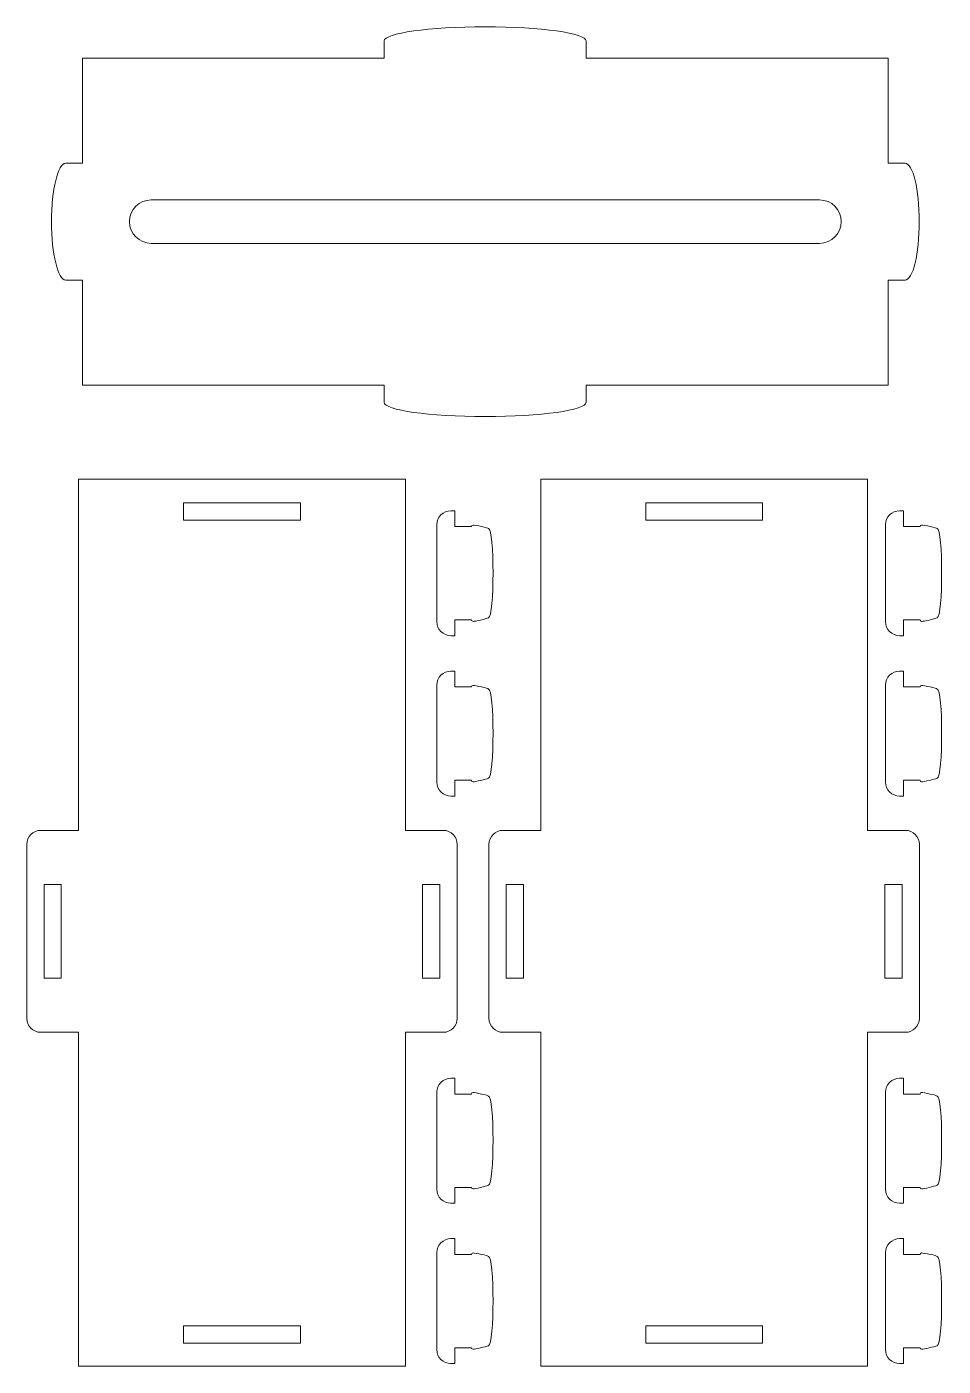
# Model space of a CAD drawing. Header units: millimetres. Extents: x -79 to 758, y -593 to -267.
# Drawn here: x -79 to 117.3, y -593.4 to -306.5 of the extents above; entities that cross this region are included whole.
import ezdxf

# ---------------------------------------------------------------- set-up
doc = ezdxf.new("R2010")
doc.units = ezdxf.units.MM
doc.header["$MEASUREMENT"] = 0
doc.layers.add('layer 1', color=7, linetype='Continuous')

msp = doc.modelspace()

# ---------------------------------------------------------------- linework, layer by layer
at = {"layer": 'layer 1', "color": 250, "lineweight": 20}
for points, knots in [([(-67.0775, -313.2884), (-67.0775, -313.2884), (-67.0775, -335.7884), (-67.0775, -335.7884), (-67.0775, -335.7884), (-67.0775, -335.7884), (-70.6775, -335.7884), (-70.6775, -335.7884), (-70.6775, -335.7884), (-72.3567, -335.7884), (-73.7177, -341.3848), (-73.7177, -348.2884), (-73.7177, -348.2884), (-73.7177, -355.192), (-72.3567, -360.7884), (-70.6775, -360.7884), (-70.6775, -360.7884), (-70.6775, -360.7884), (-67.0775, -360.7884), (-67.0775, -360.7884), (-67.0775, -360.7884), (-67.0775, -360.7884), (-67.0775, -383.2884), (-67.0775, -383.2884), (-67.0775, -383.2884), (-67.0775, -383.2884), (-2.4723, -383.2884), (-2.4723, -383.2884), (-2.4723, -383.2884), (-2.4723, -383.2884), (-2.4723, -386.9884), (-2.4723, -386.9884), (-2.4723, -386.9884), (-2.4723, -388.6676), (7.2118, -390.0286), (19.1579, -390.0286), (19.1579, -390.0286), (31.104, -390.0286), (40.7881, -388.6676), (40.7881, -386.9884), (40.7881, -386.9884), (40.7881, -386.9884), (40.7881, -383.2884), (40.7881, -383.2884), (40.7881, -383.2884), (40.7881, -383.2884), (105.5226, -383.2884), (105.5226, -383.2884), (105.5226, -383.2884), (105.5226, -383.2884), (105.5226, -360.7884), (105.5226, -360.7884), (105.5226, -360.7884), (105.5226, -360.7884), (109.1226, -360.7884), (109.1226, -360.7884), (109.1226, -360.7884), (110.8018, -360.7884), (112.1628, -355.192), (112.1628, -348.2884), (112.1628, -348.2884), (112.1628, -341.3848), (110.8018, -335.7884), (109.1226, -335.7884), (109.1226, -335.7884), (109.1226, -335.7884), (105.5226, -335.7884), (105.5226, -335.7884), (105.5226, -335.7884), (105.5226, -335.7884), (105.5226, -313.2884), (105.5226, -313.2884), (105.5226, -313.2884), (105.5226, -313.2884), (40.7881, -313.2884), (40.7881, -313.2884), (40.7881, -313.2884), (40.7881, -313.2884), (40.7881, -309.5884), (40.7881, -309.5884), (40.7881, -309.5884), (40.7881, -307.9092), (31.104, -306.5482), (19.1579, -306.5482), (19.1579, -306.5482), (7.2118, -306.5482), (-2.4723, -307.9092), (-2.4723, -309.5884), (-2.4723, -309.5884), (-2.4723, -309.5884), (-2.4723, -313.2884), (-2.4723, -313.2884), (-2.4723, -313.2884), (-2.4723, -313.2884), (-67.0775, -313.2884), (-67.0775, -313.2884)], [0, 0, 0, 0, 0.04, 0.04, 0.04, 0.04, 0.08, 0.08, 0.08, 0.08, 0.12, 0.12, 0.12, 0.12, 0.16, 0.16, 0.16, 0.16, 0.2, 0.2, 0.2, 0.2, 0.24, 0.24, 0.24, 0.24, 0.28, 0.28, 0.28, 0.28, 0.32, 0.32, 0.32, 0.32, 0.36, 0.36, 0.36, 0.36, 0.4, 0.4, 0.4, 0.4, 0.44, 0.44, 0.44, 0.44, 0.48, 0.48, 0.48, 0.48, 0.52, 0.52, 0.52, 0.52, 0.56, 0.56, 0.56, 0.56, 0.6, 0.6, 0.6, 0.6, 0.64, 0.64, 0.64, 0.64, 0.68, 0.68, 0.68, 0.68, 0.72, 0.72, 0.72, 0.72, 0.76, 0.76, 0.76, 0.76, 0.8, 0.8, 0.8, 0.8, 0.84, 0.84, 0.84, 0.84, 0.88, 0.88, 0.88, 0.88, 0.92, 0.92, 0.92, 0.92, 1, 1, 1, 1]), ([(-67.9221, -593.4482), (-67.9221, -593.4482), (2.0779, -593.4482), (2.0779, -593.4482), (2.0779, -593.4482), (2.0779, -593.4482), (2.0779, -521.9284), (2.0779, -521.9284), (2.0779, -521.9284), (4.7779, -521.9284), (7.4779, -521.9284), (10.1779, -521.9284), (10.1779, -521.9284), (11.8279, -521.9284), (13.1779, -520.5784), (13.1779, -518.9284), (13.1779, -518.9284), (13.1779, -518.9284), (13.1779, -481.6679), (13.1779, -481.6679), (13.1779, -481.6679), (13.1779, -480.0179), (11.8279, -478.668), (10.1779, -478.668), (10.1779, -478.668), (7.4779, -478.668), (4.7779, -478.668), (2.0779, -478.668), (2.0779, -478.668), (2.0779, -478.668), (2.0779, -403.4482), (2.0779, -403.4482), (2.0779, -403.4482), (-16.8196, -403.4482), (-49.2345, -403.4482), (-67.9221, -403.4482), (-67.9221, -403.4482), (-67.9221, -403.4482), (-67.9221, -478.668), (-67.9221, -478.668), (-67.9221, -478.668), (-70.6221, -478.668), (-73.3221, -478.668), (-76.0221, -478.668), (-76.0221, -478.668), (-77.6721, -478.668), (-79.0221, -480.0179), (-79.0221, -481.6679), (-79.0221, -481.6679), (-79.0221, -481.6679), (-79.0221, -518.9284), (-79.0221, -518.9284), (-79.0221, -518.9284), (-79.0221, -520.5784), (-77.6721, -521.9284), (-76.0221, -521.9284), (-76.0221, -521.9284), (-73.3221, -521.9284), (-70.6221, -521.9284), (-67.9221, -521.9284), (-67.9221, -521.9284), (-67.9221, -521.9284), (-67.9221, -593.4482), (-67.9221, -593.4482)], [0, 0, 0, 0, 0.05882353, 0.05882353, 0.05882353, 0.05882353, 0.11764706, 0.11764706, 0.11764706, 0.11764706, 0.17647059, 0.17647059, 0.17647059, 0.17647059, 0.23529412, 0.23529412, 0.23529412, 0.23529412, 0.29411765, 0.29411765, 0.29411765, 0.29411765, 0.35294118, 0.35294118, 0.35294118, 0.35294118, 0.41176471, 0.41176471, 0.41176471, 0.41176471, 0.47058824, 0.47058824, 0.47058824, 0.47058824, 0.52941176, 0.52941176, 0.52941176, 0.52941176, 0.58823529, 0.58823529, 0.58823529, 0.58823529, 0.64705882, 0.64705882, 0.64705882, 0.64705882, 0.70588235, 0.70588235, 0.70588235, 0.70588235, 0.76470588, 0.76470588, 0.76470588, 0.76470588, 0.82352941, 0.82352941, 0.82352941, 0.82352941, 0.88235294, 0.88235294, 0.88235294, 0.88235294, 1, 1, 1, 1]), ([(31.0824, -593.4482), (31.0824, -593.4482), (101.0824, -593.4482), (101.0824, -593.4482), (101.0824, -593.4482), (101.0824, -593.4482), (101.0824, -521.9284), (101.0824, -521.9284), (101.0824, -521.9284), (103.7824, -521.9284), (106.4824, -521.9284), (109.1824, -521.9284), (109.1824, -521.9284), (110.8324, -521.9284), (112.1824, -520.5784), (112.1824, -518.9284), (112.1824, -518.9284), (112.1824, -518.9284), (112.1824, -481.6679), (112.1824, -481.6679), (112.1824, -481.6679), (112.1824, -480.0179), (110.8324, -478.668), (109.1824, -478.668), (109.1824, -478.668), (106.4824, -478.668), (103.7824, -478.668), (101.0824, -478.668), (101.0824, -478.668), (101.0824, -478.668), (101.0824, -403.4482), (101.0824, -403.4482), (101.0824, -403.4482), (82.1849, -403.4482), (49.77, -403.4482), (31.0824, -403.4482), (31.0824, -403.4482), (31.0824, -403.4482), (31.0824, -478.668), (31.0824, -478.668), (31.0824, -478.668), (28.3824, -478.668), (25.6824, -478.668), (22.9824, -478.668), (22.9824, -478.668), (21.3324, -478.668), (19.9824, -480.0179), (19.9824, -481.6679), (19.9824, -481.6679), (19.9824, -481.6679), (19.9824, -518.9284), (19.9824, -518.9284), (19.9824, -518.9284), (19.9824, -520.5784), (21.3324, -521.9284), (22.9824, -521.9284), (22.9824, -521.9284), (25.6824, -521.9284), (28.3824, -521.9284), (31.0824, -521.9284), (31.0824, -521.9284), (31.0824, -521.9284), (31.0824, -593.4482), (31.0824, -593.4482)], [0, 0, 0, 0, 0.05882353, 0.05882353, 0.05882353, 0.05882353, 0.11764706, 0.11764706, 0.11764706, 0.11764706, 0.17647059, 0.17647059, 0.17647059, 0.17647059, 0.23529412, 0.23529412, 0.23529412, 0.23529412, 0.29411765, 0.29411765, 0.29411765, 0.29411765, 0.35294118, 0.35294118, 0.35294118, 0.35294118, 0.41176471, 0.41176471, 0.41176471, 0.41176471, 0.47058824, 0.47058824, 0.47058824, 0.47058824, 0.52941176, 0.52941176, 0.52941176, 0.52941176, 0.58823529, 0.58823529, 0.58823529, 0.58823529, 0.64705882, 0.64705882, 0.64705882, 0.64705882, 0.70588235, 0.70588235, 0.70588235, 0.70588235, 0.76470588, 0.76470588, 0.76470588, 0.76470588, 0.82352941, 0.82352941, 0.82352941, 0.82352941, 0.88235294, 0.88235294, 0.88235294, 0.88235294, 1, 1, 1, 1]), ([(-20.4221, -408.4982), (-20.4221, -408.4982), (-45.4221, -408.4982), (-45.4221, -408.4982), (-45.4221, -408.4982), (-45.4221, -408.4982), (-45.4221, -412.1982), (-45.4221, -412.1982), (-45.4221, -412.1982), (-45.4221, -412.1982), (-20.4221, -412.1982), (-20.4221, -412.1982), (-20.4221, -412.1982), (-20.4221, -412.1982), (-20.4221, -408.4982), (-20.4221, -408.4982)], [0, 0, 0, 0, 0.2, 0.2, 0.2, 0.2, 0.4, 0.4, 0.4, 0.4, 0.6, 0.6, 0.6, 0.6, 1, 1, 1, 1]), ([(12.6428, -436.981), (12.6428, -436.981), (12.6428, -433.5976), (12.6428, -433.5976), (12.6428, -433.5976), (12.6428, -433.5976), (16.2428, -433.5976), (16.2428, -433.5976), (16.2428, -433.5976), (16.2428, -433.7758), (16.3872, -433.9202), (16.5654, -433.9202), (16.5654, -433.9202), (16.9727, -433.9202), (19.3408, -433.3715), (19.9, -433.1505), (19.9, -433.1505), (21.1519, -432.9201), (21.1821, -414.0447), (19.9, -414.0447), (19.9, -414.0447), (19.9, -413.8691), (16.9727, -413.275), (16.5654, -413.275), (16.5654, -413.275), (16.3872, -413.275), (16.2428, -413.4194), (16.2428, -413.5976), (16.2428, -413.5976), (16.2428, -413.5976), (12.6428, -413.5976), (12.6428, -413.5976), (12.6428, -413.5976), (12.6428, -413.5976), (12.6428, -410.2142), (12.6428, -410.2142), (12.6428, -410.2142), (12.6428, -410.2142), (11.8196, -410.2142), (11.8196, -410.2142), (11.8196, -410.2142), (10.1697, -410.2142), (8.8196, -411.5642), (8.8196, -413.2143), (8.8196, -413.2143), (8.8196, -420.1137), (8.8196, -427.3032), (8.8196, -433.9809), (8.8196, -433.9809), (8.8196, -435.631), (10.1696, -436.981), (11.8196, -436.981), (11.8196, -436.981), (11.8196, -436.981), (12.6428, -436.981), (12.6428, -436.981)], [0, 0, 0, 0, 0.06666667, 0.06666667, 0.06666667, 0.06666667, 0.13333333, 0.13333333, 0.13333333, 0.13333333, 0.2, 0.2, 0.2, 0.2, 0.26666667, 0.26666667, 0.26666667, 0.26666667, 0.33333333, 0.33333333, 0.33333333, 0.33333333, 0.4, 0.4, 0.4, 0.4, 0.46666667, 0.46666667, 0.46666667, 0.46666667, 0.53333333, 0.53333333, 0.53333333, 0.53333333, 0.6, 0.6, 0.6, 0.6, 0.66666667, 0.66666667, 0.66666667, 0.66666667, 0.73333333, 0.73333333, 0.73333333, 0.73333333, 0.8, 0.8, 0.8, 0.8, 0.86666667, 0.86666667, 0.86666667, 0.86666667, 1, 1, 1, 1]), ([(78.5824, -408.4982), (78.5824, -408.4982), (53.5824, -408.4982), (53.5824, -408.4982), (53.5824, -408.4982), (53.5824, -408.4982), (53.5824, -412.1982), (53.5824, -412.1982), (53.5824, -412.1982), (53.5824, -412.1982), (78.5824, -412.1982), (78.5824, -412.1982), (78.5824, -412.1982), (78.5824, -412.1982), (78.5824, -408.4982), (78.5824, -408.4982)], [0, 0, 0, 0, 0.2, 0.2, 0.2, 0.2, 0.4, 0.4, 0.4, 0.4, 0.6, 0.6, 0.6, 0.6, 1, 1, 1, 1]), ([(108.7508, -436.981), (108.7508, -436.981), (108.7508, -433.5976), (108.7508, -433.5976), (108.7508, -433.5976), (108.7508, -433.5976), (112.3508, -433.5976), (112.3508, -433.5976), (112.3508, -433.5976), (112.3508, -433.7758), (112.4952, -433.9202), (112.6734, -433.9202), (112.6734, -433.9202), (113.0807, -433.9202), (115.4488, -433.3715), (116.008, -433.1505), (116.008, -433.1505), (117.2599, -432.9201), (117.2901, -414.0447), (116.008, -414.0447), (116.008, -414.0447), (116.008, -413.8691), (113.0807, -413.275), (112.6734, -413.275), (112.6734, -413.275), (112.4952, -413.275), (112.3508, -413.4194), (112.3508, -413.5976), (112.3508, -413.5976), (112.3508, -413.5976), (108.7508, -413.5976), (108.7508, -413.5976), (108.7508, -413.5976), (108.7508, -413.5976), (108.7508, -410.2142), (108.7508, -410.2142), (108.7508, -410.2142), (108.7508, -410.2142), (107.9276, -410.2142), (107.9276, -410.2142), (107.9276, -410.2142), (106.2777, -410.2142), (104.9276, -411.5642), (104.9276, -413.2143), (104.9276, -413.2143), (104.9276, -420.1137), (104.9276, -427.3032), (104.9276, -433.9809), (104.9276, -433.9809), (104.9276, -435.631), (106.2776, -436.981), (107.9276, -436.981), (107.9276, -436.981), (107.9276, -436.981), (108.7508, -436.981), (108.7508, -436.981)], [0, 0, 0, 0, 0.06666667, 0.06666667, 0.06666667, 0.06666667, 0.13333333, 0.13333333, 0.13333333, 0.13333333, 0.2, 0.2, 0.2, 0.2, 0.26666667, 0.26666667, 0.26666667, 0.26666667, 0.33333333, 0.33333333, 0.33333333, 0.33333333, 0.4, 0.4, 0.4, 0.4, 0.46666667, 0.46666667, 0.46666667, 0.46666667, 0.53333333, 0.53333333, 0.53333333, 0.53333333, 0.6, 0.6, 0.6, 0.6, 0.66666667, 0.66666667, 0.66666667, 0.66666667, 0.73333333, 0.73333333, 0.73333333, 0.73333333, 0.8, 0.8, 0.8, 0.8, 0.86666667, 0.86666667, 0.86666667, 0.86666667, 1, 1, 1, 1]), ([(12.6428, -471.3323), (12.6428, -471.3323), (12.6428, -467.9489), (12.6428, -467.9489), (12.6428, -467.9489), (12.6428, -467.9489), (16.2428, -467.9489), (16.2428, -467.9489), (16.2428, -467.9489), (16.2428, -468.1271), (16.3872, -468.2715), (16.5654, -468.2715), (16.5654, -468.2715), (16.9727, -468.2715), (19.3408, -467.7228), (19.9, -467.5018), (19.9, -467.5018), (21.1519, -467.2714), (21.1821, -448.396), (19.9, -448.396), (19.9, -448.396), (19.9, -448.2204), (16.9727, -447.6263), (16.5654, -447.6263), (16.5654, -447.6263), (16.3872, -447.6263), (16.2428, -447.7707), (16.2428, -447.9489), (16.2428, -447.9489), (16.2428, -447.9489), (12.6428, -447.9489), (12.6428, -447.9489), (12.6428, -447.9489), (12.6428, -447.9489), (12.6428, -444.5655), (12.6428, -444.5655), (12.6428, -444.5655), (12.6428, -444.5655), (11.8196, -444.5655), (11.8196, -444.5655), (11.8196, -444.5655), (10.1697, -444.5655), (8.8196, -445.9155), (8.8196, -447.5656), (8.8196, -447.5656), (8.8196, -454.465), (8.8196, -461.6545), (8.8196, -468.3322), (8.8196, -468.3322), (8.8196, -469.9823), (10.1696, -471.3323), (11.8196, -471.3323), (11.8196, -471.3323), (11.8196, -471.3323), (12.6428, -471.3323), (12.6428, -471.3323)], [0, 0, 0, 0, 0.06666667, 0.06666667, 0.06666667, 0.06666667, 0.13333333, 0.13333333, 0.13333333, 0.13333333, 0.2, 0.2, 0.2, 0.2, 0.26666667, 0.26666667, 0.26666667, 0.26666667, 0.33333333, 0.33333333, 0.33333333, 0.33333333, 0.4, 0.4, 0.4, 0.4, 0.46666667, 0.46666667, 0.46666667, 0.46666667, 0.53333333, 0.53333333, 0.53333333, 0.53333333, 0.6, 0.6, 0.6, 0.6, 0.66666667, 0.66666667, 0.66666667, 0.66666667, 0.73333333, 0.73333333, 0.73333333, 0.73333333, 0.8, 0.8, 0.8, 0.8, 0.86666667, 0.86666667, 0.86666667, 0.86666667, 1, 1, 1, 1]), ([(108.7508, -471.3323), (108.7508, -471.3323), (108.7508, -467.9489), (108.7508, -467.9489), (108.7508, -467.9489), (108.7508, -467.9489), (112.3508, -467.9489), (112.3508, -467.9489), (112.3508, -467.9489), (112.3508, -468.1271), (112.4952, -468.2715), (112.6734, -468.2715), (112.6734, -468.2715), (113.0807, -468.2715), (115.4488, -467.7228), (116.008, -467.5018), (116.008, -467.5018), (117.2599, -467.2714), (117.2901, -448.396), (116.008, -448.396), (116.008, -448.396), (116.008, -448.2204), (113.0807, -447.6263), (112.6734, -447.6263), (112.6734, -447.6263), (112.4952, -447.6263), (112.3508, -447.7707), (112.3508, -447.9489), (112.3508, -447.9489), (112.3508, -447.9489), (108.7508, -447.9489), (108.7508, -447.9489), (108.7508, -447.9489), (108.7508, -447.9489), (108.7508, -444.5655), (108.7508, -444.5655), (108.7508, -444.5655), (108.7508, -444.5655), (107.9276, -444.5655), (107.9276, -444.5655), (107.9276, -444.5655), (106.2777, -444.5655), (104.9276, -445.9155), (104.9276, -447.5656), (104.9276, -447.5656), (104.9276, -454.465), (104.9276, -461.6545), (104.9276, -468.3322), (104.9276, -468.3322), (104.9276, -469.9823), (106.2776, -471.3323), (107.9276, -471.3323), (107.9276, -471.3323), (107.9276, -471.3323), (108.7508, -471.3323), (108.7508, -471.3323)], [0, 0, 0, 0, 0.06666667, 0.06666667, 0.06666667, 0.06666667, 0.13333333, 0.13333333, 0.13333333, 0.13333333, 0.2, 0.2, 0.2, 0.2, 0.26666667, 0.26666667, 0.26666667, 0.26666667, 0.33333333, 0.33333333, 0.33333333, 0.33333333, 0.4, 0.4, 0.4, 0.4, 0.46666667, 0.46666667, 0.46666667, 0.46666667, 0.53333333, 0.53333333, 0.53333333, 0.53333333, 0.6, 0.6, 0.6, 0.6, 0.66666667, 0.66666667, 0.66666667, 0.66666667, 0.73333333, 0.73333333, 0.73333333, 0.73333333, 0.8, 0.8, 0.8, 0.8, 0.86666667, 0.86666667, 0.86666667, 0.86666667, 1, 1, 1, 1]), ([(-71.6221, -510.2982), (-71.6221, -510.2982), (-75.3221, -510.2982), (-75.3221, -510.2982), (-75.3221, -510.2982), (-75.3221, -510.2982), (-75.3221, -490.2982), (-75.3221, -490.2982), (-75.3221, -490.2982), (-75.3221, -490.2982), (-71.6221, -490.2982), (-71.6221, -490.2982), (-71.6221, -490.2982), (-71.6221, -490.2982), (-71.6221, -510.2982), (-71.6221, -510.2982)], [0, 0, 0, 0, 0.2, 0.2, 0.2, 0.2, 0.4, 0.4, 0.4, 0.4, 0.6, 0.6, 0.6, 0.6, 1, 1, 1, 1]), ([(5.7779, -510.2982), (5.7779, -510.2982), (9.4779, -510.2982), (9.4779, -510.2982), (9.4779, -510.2982), (9.4779, -510.2982), (9.4779, -490.2982), (9.4779, -490.2982), (9.4779, -490.2982), (9.4779, -490.2982), (5.7779, -490.2982), (5.7779, -490.2982), (5.7779, -490.2982), (5.7779, -490.2982), (5.7779, -510.2982), (5.7779, -510.2982)], [0, 0, 0, 0, 0.2, 0.2, 0.2, 0.2, 0.4, 0.4, 0.4, 0.4, 0.6, 0.6, 0.6, 0.6, 1, 1, 1, 1]), ([(27.3824, -510.2982), (27.3824, -510.2982), (23.6824, -510.2982), (23.6824, -510.2982), (23.6824, -510.2982), (23.6824, -510.2982), (23.6824, -490.2982), (23.6824, -490.2982), (23.6824, -490.2982), (23.6824, -490.2982), (27.3824, -490.2982), (27.3824, -490.2982), (27.3824, -490.2982), (27.3824, -490.2982), (27.3824, -510.2982), (27.3824, -510.2982)], [0, 0, 0, 0, 0.2, 0.2, 0.2, 0.2, 0.4, 0.4, 0.4, 0.4, 0.6, 0.6, 0.6, 0.6, 1, 1, 1, 1]), ([(104.7824, -510.2982), (104.7824, -510.2982), (108.4824, -510.2982), (108.4824, -510.2982), (108.4824, -510.2982), (108.4824, -510.2982), (108.4824, -490.2982), (108.4824, -490.2982), (108.4824, -490.2982), (108.4824, -490.2982), (104.7824, -490.2982), (104.7824, -490.2982), (104.7824, -490.2982), (104.7824, -490.2982), (104.7824, -510.2982), (104.7824, -510.2982)], [0, 0, 0, 0, 0.2, 0.2, 0.2, 0.2, 0.4, 0.4, 0.4, 0.4, 0.6, 0.6, 0.6, 0.6, 1, 1, 1, 1]), ([(12.6428, -558.5318), (12.6428, -558.5318), (12.6428, -555.1484), (12.6428, -555.1484), (12.6428, -555.1484), (12.6428, -555.1484), (16.2428, -555.1484), (16.2428, -555.1484), (16.2428, -555.1484), (16.2428, -555.3266), (16.3872, -555.471), (16.5654, -555.471), (16.5654, -555.471), (16.9727, -555.471), (19.3408, -554.9223), (19.9, -554.7013), (19.9, -554.7013), (21.1519, -554.4709), (21.1821, -535.5955), (19.9, -535.5955), (19.9, -535.5955), (19.9, -535.4199), (16.9727, -534.8258), (16.5654, -534.8258), (16.5654, -534.8258), (16.3872, -534.8258), (16.2428, -534.9702), (16.2428, -535.1484), (16.2428, -535.1484), (16.2428, -535.1484), (12.6428, -535.1484), (12.6428, -535.1484), (12.6428, -535.1484), (12.6428, -535.1484), (12.6428, -531.765), (12.6428, -531.765), (12.6428, -531.765), (12.6428, -531.765), (11.8196, -531.765), (11.8196, -531.765), (11.8196, -531.765), (10.1697, -531.765), (8.8196, -533.115), (8.8196, -534.7651), (8.8196, -534.7651), (8.8196, -541.6645), (8.8196, -548.854), (8.8196, -555.5317), (8.8196, -555.5317), (8.8196, -557.1818), (10.1696, -558.5318), (11.8196, -558.5318), (11.8196, -558.5318), (11.8196, -558.5318), (12.6428, -558.5318), (12.6428, -558.5318)], [0, 0, 0, 0, 0.06666667, 0.06666667, 0.06666667, 0.06666667, 0.13333333, 0.13333333, 0.13333333, 0.13333333, 0.2, 0.2, 0.2, 0.2, 0.26666667, 0.26666667, 0.26666667, 0.26666667, 0.33333333, 0.33333333, 0.33333333, 0.33333333, 0.4, 0.4, 0.4, 0.4, 0.46666667, 0.46666667, 0.46666667, 0.46666667, 0.53333333, 0.53333333, 0.53333333, 0.53333333, 0.6, 0.6, 0.6, 0.6, 0.66666667, 0.66666667, 0.66666667, 0.66666667, 0.73333333, 0.73333333, 0.73333333, 0.73333333, 0.8, 0.8, 0.8, 0.8, 0.86666667, 0.86666667, 0.86666667, 0.86666667, 1, 1, 1, 1]), ([(108.7508, -558.5318), (108.7508, -558.5318), (108.7508, -555.1484), (108.7508, -555.1484), (108.7508, -555.1484), (108.7508, -555.1484), (112.3508, -555.1484), (112.3508, -555.1484), (112.3508, -555.1484), (112.3508, -555.3266), (112.4952, -555.471), (112.6734, -555.471), (112.6734, -555.471), (113.0807, -555.471), (115.4488, -554.9223), (116.008, -554.7013), (116.008, -554.7013), (117.2599, -554.4709), (117.2901, -535.5955), (116.008, -535.5955), (116.008, -535.5955), (116.008, -535.4199), (113.0807, -534.8258), (112.6734, -534.8258), (112.6734, -534.8258), (112.4952, -534.8258), (112.3508, -534.9702), (112.3508, -535.1484), (112.3508, -535.1484), (112.3508, -535.1484), (108.7508, -535.1484), (108.7508, -535.1484), (108.7508, -535.1484), (108.7508, -535.1484), (108.7508, -531.765), (108.7508, -531.765), (108.7508, -531.765), (108.7508, -531.765), (107.9276, -531.765), (107.9276, -531.765), (107.9276, -531.765), (106.2777, -531.765), (104.9276, -533.115), (104.9276, -534.7651), (104.9276, -534.7651), (104.9276, -541.6645), (104.9276, -548.854), (104.9276, -555.5317), (104.9276, -555.5317), (104.9276, -557.1818), (106.2776, -558.5318), (107.9276, -558.5318), (107.9276, -558.5318), (107.9276, -558.5318), (108.7508, -558.5318), (108.7508, -558.5318)], [0, 0, 0, 0, 0.06666667, 0.06666667, 0.06666667, 0.06666667, 0.13333333, 0.13333333, 0.13333333, 0.13333333, 0.2, 0.2, 0.2, 0.2, 0.26666667, 0.26666667, 0.26666667, 0.26666667, 0.33333333, 0.33333333, 0.33333333, 0.33333333, 0.4, 0.4, 0.4, 0.4, 0.46666667, 0.46666667, 0.46666667, 0.46666667, 0.53333333, 0.53333333, 0.53333333, 0.53333333, 0.6, 0.6, 0.6, 0.6, 0.66666667, 0.66666667, 0.66666667, 0.66666667, 0.73333333, 0.73333333, 0.73333333, 0.73333333, 0.8, 0.8, 0.8, 0.8, 0.86666667, 0.86666667, 0.86666667, 0.86666667, 1, 1, 1, 1]), ([(12.6428, -592.8831), (12.6428, -592.8831), (12.6428, -589.4997), (12.6428, -589.4997), (12.6428, -589.4997), (12.6428, -589.4997), (16.2428, -589.4997), (16.2428, -589.4997), (16.2428, -589.4997), (16.2428, -589.6779), (16.3872, -589.8223), (16.5654, -589.8223), (16.5654, -589.8223), (16.9727, -589.8223), (19.3408, -589.2736), (19.9, -589.0526), (19.9, -589.0526), (21.1519, -588.8222), (21.1821, -569.9468), (19.9, -569.9468), (19.9, -569.9468), (19.9, -569.7712), (16.9727, -569.1771), (16.5654, -569.1771), (16.5654, -569.1771), (16.3872, -569.1771), (16.2428, -569.3215), (16.2428, -569.4997), (16.2428, -569.4997), (16.2428, -569.4997), (12.6428, -569.4997), (12.6428, -569.4997), (12.6428, -569.4997), (12.6428, -569.4997), (12.6428, -566.1163), (12.6428, -566.1163), (12.6428, -566.1163), (12.6428, -566.1163), (11.8196, -566.1163), (11.8196, -566.1163), (11.8196, -566.1163), (10.1697, -566.1163), (8.8196, -567.4663), (8.8196, -569.1164), (8.8196, -569.1164), (8.8196, -576.0158), (8.8196, -583.2053), (8.8196, -589.883), (8.8196, -589.883), (8.8196, -591.5331), (10.1696, -592.8831), (11.8196, -592.8831), (11.8196, -592.8831), (11.8196, -592.8831), (12.6428, -592.8831), (12.6428, -592.8831)], [0, 0, 0, 0, 0.06666667, 0.06666667, 0.06666667, 0.06666667, 0.13333333, 0.13333333, 0.13333333, 0.13333333, 0.2, 0.2, 0.2, 0.2, 0.26666667, 0.26666667, 0.26666667, 0.26666667, 0.33333333, 0.33333333, 0.33333333, 0.33333333, 0.4, 0.4, 0.4, 0.4, 0.46666667, 0.46666667, 0.46666667, 0.46666667, 0.53333333, 0.53333333, 0.53333333, 0.53333333, 0.6, 0.6, 0.6, 0.6, 0.66666667, 0.66666667, 0.66666667, 0.66666667, 0.73333333, 0.73333333, 0.73333333, 0.73333333, 0.8, 0.8, 0.8, 0.8, 0.86666667, 0.86666667, 0.86666667, 0.86666667, 1, 1, 1, 1]), ([(108.7508, -592.8831), (108.7508, -592.8831), (108.7508, -589.4997), (108.7508, -589.4997), (108.7508, -589.4997), (108.7508, -589.4997), (112.3508, -589.4997), (112.3508, -589.4997), (112.3508, -589.4997), (112.3508, -589.6779), (112.4952, -589.8223), (112.6734, -589.8223), (112.6734, -589.8223), (113.0807, -589.8223), (115.4488, -589.2736), (116.008, -589.0526), (116.008, -589.0526), (117.2599, -588.8222), (117.2901, -569.9468), (116.008, -569.9468), (116.008, -569.9468), (116.008, -569.7712), (113.0807, -569.1771), (112.6734, -569.1771), (112.6734, -569.1771), (112.4952, -569.1771), (112.3508, -569.3215), (112.3508, -569.4997), (112.3508, -569.4997), (112.3508, -569.4997), (108.7508, -569.4997), (108.7508, -569.4997), (108.7508, -569.4997), (108.7508, -569.4997), (108.7508, -566.1163), (108.7508, -566.1163), (108.7508, -566.1163), (108.7508, -566.1163), (107.9276, -566.1163), (107.9276, -566.1163), (107.9276, -566.1163), (106.2777, -566.1163), (104.9276, -567.4663), (104.9276, -569.1164), (104.9276, -569.1164), (104.9276, -576.0158), (104.9276, -583.2053), (104.9276, -589.883), (104.9276, -589.883), (104.9276, -591.5331), (106.2776, -592.8831), (107.9276, -592.8831), (107.9276, -592.8831), (107.9276, -592.8831), (108.7508, -592.8831), (108.7508, -592.8831)], [0, 0, 0, 0, 0.06666667, 0.06666667, 0.06666667, 0.06666667, 0.13333333, 0.13333333, 0.13333333, 0.13333333, 0.2, 0.2, 0.2, 0.2, 0.26666667, 0.26666667, 0.26666667, 0.26666667, 0.33333333, 0.33333333, 0.33333333, 0.33333333, 0.4, 0.4, 0.4, 0.4, 0.46666667, 0.46666667, 0.46666667, 0.46666667, 0.53333333, 0.53333333, 0.53333333, 0.53333333, 0.6, 0.6, 0.6, 0.6, 0.66666667, 0.66666667, 0.66666667, 0.66666667, 0.73333333, 0.73333333, 0.73333333, 0.73333333, 0.8, 0.8, 0.8, 0.8, 0.86666667, 0.86666667, 0.86666667, 0.86666667, 1, 1, 1, 1]), ([(-20.4221, -584.7982), (-20.4221, -584.7982), (-45.4221, -584.7982), (-45.4221, -584.7982), (-45.4221, -584.7982), (-45.4221, -584.7982), (-45.4221, -588.4982), (-45.4221, -588.4982), (-45.4221, -588.4982), (-45.4221, -588.4982), (-20.4221, -588.4982), (-20.4221, -588.4982), (-20.4221, -588.4982), (-20.4221, -588.4982), (-20.4221, -584.7982), (-20.4221, -584.7982)], [0, 0, 0, 0, 0.2, 0.2, 0.2, 0.2, 0.4, 0.4, 0.4, 0.4, 0.6, 0.6, 0.6, 0.6, 1, 1, 1, 1]), ([(78.5824, -584.7982), (78.5824, -584.7982), (53.5824, -584.7982), (53.5824, -584.7982), (53.5824, -584.7982), (53.5824, -584.7982), (53.5824, -588.4982), (53.5824, -588.4982), (53.5824, -588.4982), (53.5824, -588.4982), (78.5824, -588.4982), (78.5824, -588.4982), (78.5824, -588.4982), (78.5824, -588.4982), (78.5824, -584.7982), (78.5824, -584.7982)], [0, 0, 0, 0, 0.2, 0.2, 0.2, 0.2, 0.4, 0.4, 0.4, 0.4, 0.6, 0.6, 0.6, 0.6, 1, 1, 1, 1])]:
    msp.add_open_spline(points, degree=3, knots=knots, dxfattribs=at)
at = {"layer": 'layer 1', "color": 114, "lineweight": 20}
msp.add_open_spline([(-52.3609, -343.6368), (-52.3609, -343.6368), (90.8061, -343.6368), (90.8061, -343.6368), (90.8061, -343.6368), (93.3645, -343.6368), (95.4576, -345.7299), (95.4576, -348.2883), (95.4576, -348.2883), (95.4576, -348.2883), (95.4576, -348.2884), (95.4576, -348.2884), (95.4576, -348.2884), (95.4576, -350.8468), (93.3645, -352.94), (90.8061, -352.94), (90.8061, -352.94), (90.8061, -352.94), (-52.3609, -352.94), (-52.3609, -352.94), (-52.3609, -352.94), (-54.9193, -352.94), (-57.0125, -350.8468), (-57.0125, -348.2884), (-57.0125, -348.2884), (-57.0125, -348.2884), (-57.0125, -348.2883), (-57.0125, -348.2883), (-57.0125, -348.2883), (-57.0125, -345.7299), (-54.9193, -343.6368), (-52.3609, -343.6368)], degree=3, knots=[0, 0, 0, 0, 0.11111111, 0.11111111, 0.11111111, 0.11111111, 0.22222222, 0.22222222, 0.22222222, 0.22222222, 0.33333333, 0.33333333, 0.33333333, 0.33333333, 0.44444444, 0.44444444, 0.44444444, 0.44444444, 0.55555556, 0.55555556, 0.55555556, 0.55555556, 0.66666667, 0.66666667, 0.66666667, 0.66666667, 0.77777778, 0.77777778, 0.77777778, 0.77777778, 1, 1, 1, 1], dxfattribs=at)

doc.saveas('drawing.dxf')
